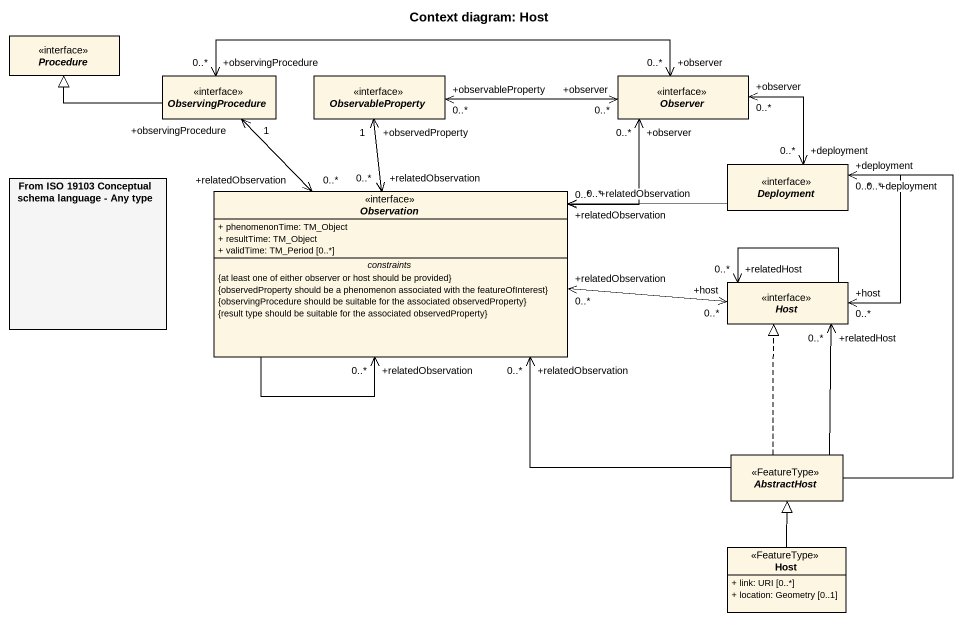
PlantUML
@startuml
title Context diagram: Host
allowmixing
hide circle
hide empty members
skinparam classAttributeIconSize 0
interface Procedure
interface ObservingProcedure
interface ObservableProperty
interface Observer
rectangle "From ISO 19103 Conceptual schema language - Any type" as From_ISO_19103_Conceptual #F5F5F5
interface Observation {
  + phenomenonTime: TM_Object
  + resultTime: TM_Object
  + validTime: TM_Period [0..*]
  -- constraints --
  {at least one of either observer or host should be provided}
  {observedProperty should be a phenomenon associated with the featureOfInterest}
  {observingProcedure should be suitable for the associated observedProperty}
  {result type should be suitable for the associated observedProperty}
}
interface Deployment
interface Host
abstract class AbstractHost <<FeatureType>>
class "Host" as Host_2 <<FeatureType>> {
  + link: URI [0..*]
  + location: Geometry [0..1]
}
ObservingProcedure -left-|> Procedure
Observer "+observer\n0..*" <-left-> "+observingProcedure\n0..*" ObservingProcedure
Observer "+observer\n0..*" <-left-> "+observableProperty\n0..*" ObservableProperty
Observer "+observer\n0..*" <--> "+deployment\n0..*" Deployment
Observation "+relatedObservation\n0..*" <-up-> "+observingProcedure\n1" ObservingProcedure
Observation "+relatedObservation\n0..*" <-up-> "+observedProperty\n1" ObservableProperty
Observation "+relatedObservation\n0..*" <-up-> "+observer\n0..*" Observer
Observation --> "+relatedObservation\n0..*" Observation
Deployment -left-> "+relatedObservation\n0..*" Observation
Host "+host\n0..*" <-left-> "+relatedObservation\n0..*" Observation
Host "+host\n0..*" <-up-> "+deployment\n0..*" Deployment
Host --> "+relatedHost\n0..*" Host
AbstractHost -left-> "+relatedObservation\n0..*" Observation
AbstractHost -up-> "+deployment\n0..*" Deployment
AbstractHost -up-> "+relatedHost\n0..*" Host
AbstractHost .up.|> Host
Host_2 -up-|> AbstractHost
@enduml
